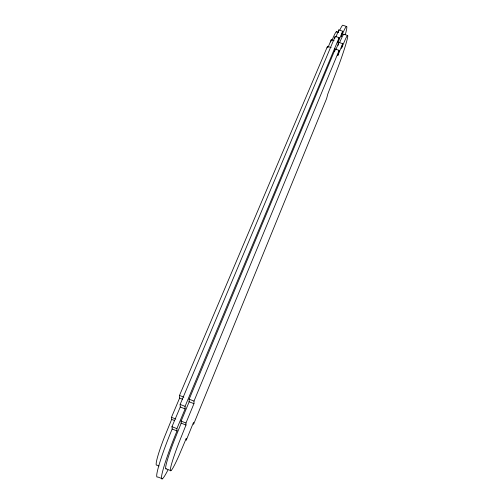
<?xml version="1.0" encoding="UTF-8"?>
<svg xmlns="http://www.w3.org/2000/svg" width="504" height="504" viewBox="0 0 504 504"><rect width="100%" height="100%" fill="white"/><g stroke="black" fill="none" stroke-linecap="round" stroke-linejoin="round"><path stroke-width="0.76" d="M338.411 42.223L342.701 43.703L341.504 48.245L345.442 39.148A23.864 1.537 -70.7 0 1 346.765 40.963A23.864 1.537 -70.7 0 1 337.882 67.58L327.783 94.084L326.624 98.538L193.53 424.412L193.574 422.295L186.253 440.2L186.228 438.461L179.512 454.362A31.267 2.514 -68.5 0 1 170.333 470.207A31.267 2.514 -68.5 0 1 178.851 442.921L185.995 425.048L185.963 423.007L193.952 403.666L194.008 401.096L339.154 50.362L334.782 48.856M327.146 47.842L327.506 46.349L331.147 47.603M330.706 42.053L331.26 39.766L334.12 40.748M334.725 38.361L335.223 36.351L339.123 37.693L337.762 43.042L342.689 31.229L338.858 29.919L335.941 36.855M338.285 32.199L338.858 29.919M334.7 51.263L335.267 49.027L189.164 399.206L189.17 401.795L181.125 421.105L181.207 423.165L174.031 441.013A31.254 2.696 -68.4 0 0 166.244 468.84M338.108 45.423L338.883 42.386L335.979 49.36M342.689 31.229L341.321 36.54A31.909 2.199 -70.7 0 1 345.385 34.411M339.154 50.362L337.8 55.572L342.701 43.703M327.506 46.349L179.5 395.438L179.613 398.066L171.467 417.312L171.65 419.404L164.405 437.207A31.223 3.049 -68.2 0 0 156.908 465.116L159.012 465.954M167.958 469.967A41.813 3.604 -68.4 0 1 162.2 473.105A41.813 3.604 -68.4 0 1 177.03 430.933L176.885 428.633L185.119 408.901L185.069 406.35L339.123 37.693M162.382 478.8L157.708 476.929A41.794 3.843 -68.3 0 1 172.179 429.017L171.971 426.699L180.262 406.999L180.148 404.422L335.223 36.351M328.022 47.414L331.26 39.766M339.551 42.752L341.687 37.857A23.852 1.644 -70.7 0 1 344.112 34.694M332.023 40.156L334.196 35.286A23.833 1.865 -70.9 0 1 336.766 32.18M346.475 26.473L342.758 25.2A31.897 2.35 -70.8 0 0 339.86 29.969M336.433 31.664L338.65 32.426M343.835 34.203L347.533 35.475M179.5 395.438L183.853 397.133M188.931 399.111L194.008 401.096M179.613 398.066L182.479 399.187M188.937 401.707L193.952 403.666M180.148 404.422L185.069 406.35M180.262 406.999L185.119 408.901M171.467 417.312L175.814 419.019M180.886 421.016L185.963 423.007M171.65 419.404L174.516 420.531M180.974 423.07L185.995 425.048M171.971 426.699L176.885 428.633M172.179 429.017L177.03 430.933M166.018 468.751L170.919 470.704"/></g></svg>
